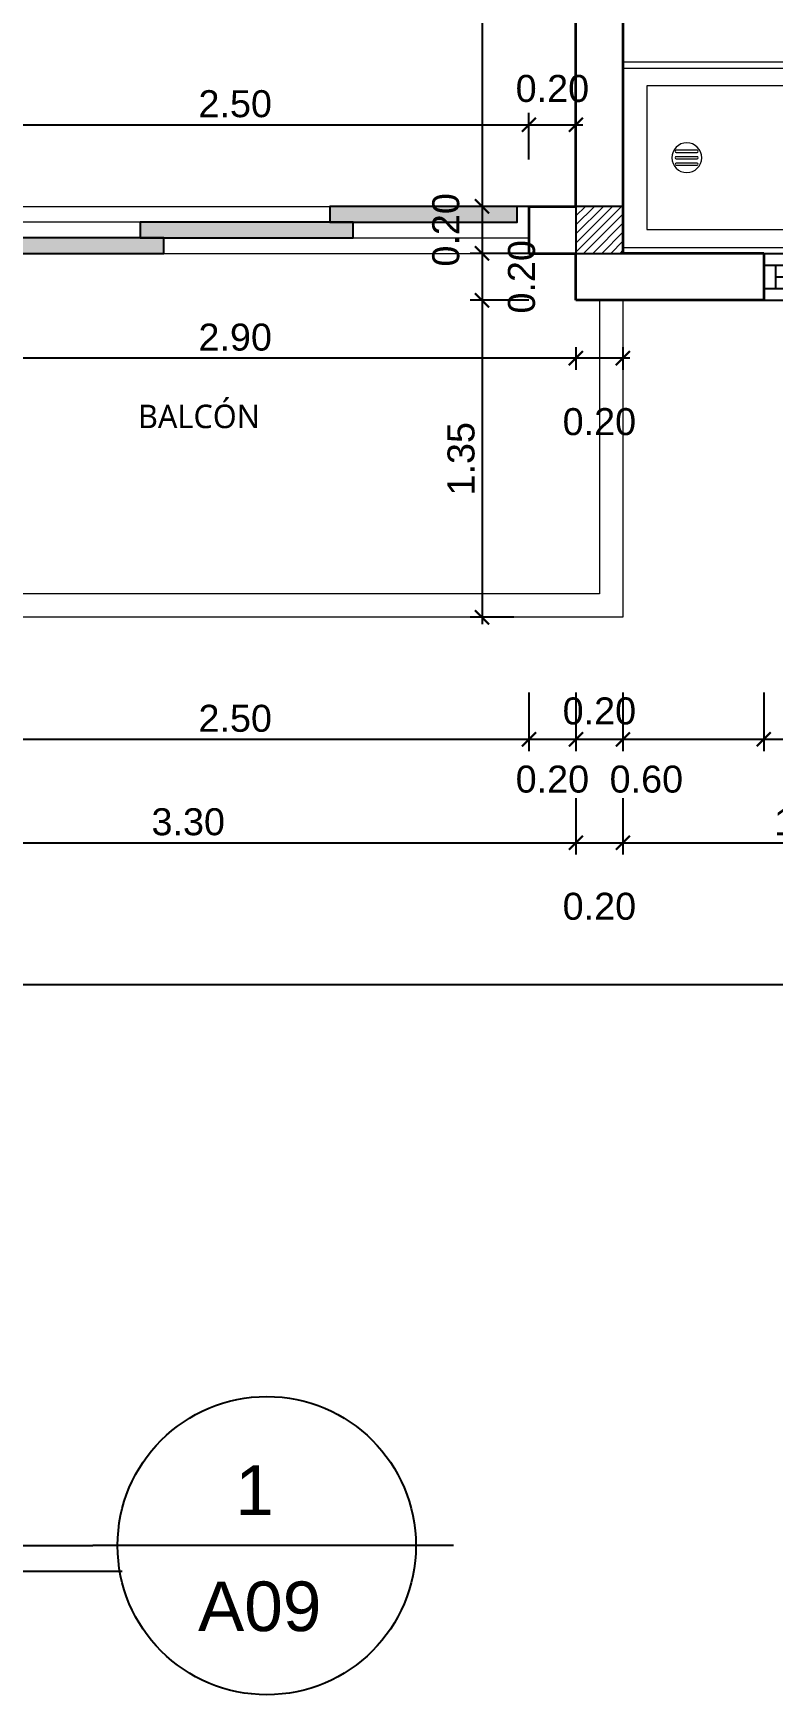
# Model space of a CAD drawing. Header units: feet. Extents: x -417 to 46, y -646 to -218.
# Drawn here: x -94.8 to -91.66, y -501.77 to -494.69 of the extents above; entities that cross this region are included whole.
import ezdxf
from ezdxf.enums import TextEntityAlignment as Align

# ---------------------------------------------------------------- set-up
doc = ezdxf.new("R2010")
doc.units = ezdxf.units.FT
doc.header["$MEASUREMENT"] = 0
for name, color, linetype, lineweight in [('A-WALL', 4, 'Continuous', 25), ('DIM-COTAS', 1, 'Continuous', 5), ('P-SANR-FIXT', 2, 'Continuous', 9), ('Piso', 8, 'Continuous', 9), ('TXT', 2, 'Continuous', 9)]:
    doc.layers.add(name, color=color, linetype=linetype, lineweight=lineweight)
for name, color, linetype in [('columna', 9, 'Continuous'), ('DIM', 10, 'Continuous'), ('PERT-VENT', 2, 'Continuous'), ('TEXXT', 8, 'Continuous')]:
    doc.layers.add(name, color=color, linetype=linetype)
doc.styles.add('ads', font='trebuc.ttf', dxfattribs={"height": 0.14})
doc.styles.add('DAMIAN', font='arial.ttf', dxfattribs={"height": 0.12})
doc.styles.get("Standard").update_dxf_attribs({"font": 'arial.ttf', "height": 0.115})
doc.dimstyles.new('KEILY', dxfattribs={"dimtxt": 0.115, "dimasz": 0.06, "dimexe": 0.05, "dimexo": 0.2, "dimgap": 0.03, "dimtad": 1, "dimzin": 1, "dimdsep": 46, "dimtxsty": 'Standard', "dimblk": 'ARCHTICK', "dimcen": 2.5, "dimdle": 0.03, "dimclrd": 256, "dimclre": 256, "dimclrt": 7, "dimadec": 0, "dimazin": 0, "dimtfac": 1, "dimtmove": 2, "dimatfit": 3, "dimfxl": 0.2, "dimfxlon": 1, "dimtolj": 1, "dimtzin": 1, "dimarcsym": 0})

# ---------------------------------------------------------------- blocks, each defined once
blk = doc.blocks.new('A$C45091238')
for points in [[(1.6527, 0.1333), (2.45, 0.1333), (2.45, 0.2), (1.6527, 0.2)], [(0.8455, 0.0667), (1.7527, 0.0667), (1.7527, 0.1333), (0.8455, 0.1333)], [(0.05, 0), (0.9455, 0), (0.9455, 0.0667), (0.05, 0.0667)]]:
    blk.add_hatch(color=256).paths.add_polyline_path(points)
at = {"layer": 'PERT-VENT', "extrusion": (-6.28888e-16, -1.94037e-15, -1)}
for points in [[(-1.6527, 0.1333), (-2.45, 0.1333), (-2.45, 0.2), (-1.6527, 0.2)], [(-0.8455, 0.0667), (-1.7527, 0.0667), (-1.7527, 0.1333), (-0.8455, 0.1333)], [(-0.05, 0), (-0.9455, 0), (-0.9455, 0.0667), (-0.05, 0.0667)]]:
    blk.add_lwpolyline(points, close=True, dxfattribs=at)
at = {"layer": 'Piso'}
for p, q in [((0, 0.2), (2.5, 0.2)), ((0, 0), (2.5, 0))]:
    blk.add_line(p, q, dxfattribs=at)
at = {"layer": 'Piso', "extrusion": (-6.28888e-16, -1.94037e-15, -1)}
for p, q in [((0.8955, 0.1333), (0, 0.1333)), ((1.7527, 0.0667), (2.5, 0.0667))]:
    blk.add_line(p, q, dxfattribs=at)
blk = doc.blocks.new('A$C24CF40E6')
at = {"layer": 'P-SANR-FIXT', "extrusion": (-2.36783e-12, 8.94772e-16, -1)}
for p, q in [((0, 0.8144), (1.6, 0.8144)), ((1.6, 0.789), (0, 0.789)), ((1.6, 0.8144), (1.6, 0.789)), ((1.6, 0.0254), (1.6, 0.789)), ((0.1016, 0.7128), (1.4984, 0.7128)), ((1.4984, 0.7128), (1.4984, 0.1016)), ((1.2834, 0.4389), (1.3726, 0.4389)), ((1.3726, 0.4301), (1.2834, 0.4301)), ((1.2834, 0.4116), (1.3726, 0.4116)), ((1.3726, 0.4028), (1.2834, 0.4028)), ((1.2834, 0.3843), (1.3726, 0.3843)), ((1.3726, 0.3755), (1.2834, 0.3755)), ((1.4984, 0.1016), (0.1016, 0.1016))]:
    blk.add_line(p, q, dxfattribs=at)
at = {"layer": 'P-SANR-FIXT', "extrusion": (2.36783e-12, 8.94772e-16, -1)}
for p, q in [((0, 0.8144), (0, 0.789)), ((0, 0.0254), (0, 0.789)), ((0.1016, 0.7128), (0.1016, 0.1016))]:
    blk.add_line(p, q, dxfattribs=at)
at = {"layer": 'P-SANR-FIXT', "extrusion": (-2.36783e-12, -8.94772e-16, -1)}
for p, q in [((1.6, 0.0254), (0, 0.0254)), ((0, 0), (1.6, 0)), ((1.6, 0), (1.6, 0.0254))]:
    blk.add_line(p, q, dxfattribs=at)
at = {"layer": 'P-SANR-FIXT', "extrusion": (2.36783e-12, -8.94772e-16, -1)}
blk.add_line((0, 0), (0, 0.0254), dxfattribs=at)
at = {"layer": 'P-SANR-FIXT', "extrusion": (-2.36783e-12, 8.94772e-16, -1)}
for centre, radius, start, end in [((-1.328, 0.4072), 0.0635, 0, 180), ((-1.328, 0.4072), 0.0635, 0, 180), ((-1.2834, 0.4345), 0.00444, 270, 90), ((-1.3726, 0.4345), 0.00444, 90, 270), ((-1.328, 0.4072), 0.0635, 180, 0), ((-1.328, 0.4072), 0.0635, 180, 0), ((-1.2834, 0.4072), 0.00444, 270, 90), ((-1.2834, 0.3799), 0.00444, 270, 90), ((-1.3726, 0.4072), 0.00444, 90, 270), ((-1.3726, 0.3799), 0.00444, 90, 270)]:
    blk.add_arc(centre, radius, start, end, dxfattribs=at)
blk = doc.blocks.new('_ArchTick')
at = {"layer": 'DIM-COTAS', "color": 0, "const_width": 0.15}
blk.add_lwpolyline([(-0.5, -0.5), (0.5, 0.5)], dxfattribs=at)
blk = doc.blocks.new('*D1492')
at = {"layer": 'Defpoints', "color": 0, "transparency": 16777216}
for p in [(-95.1954, -495.6275), (-92.6954, -495.6275), (-92.6954, -497.6972)]:
    blk.add_point(p, dxfattribs=at)
at = {"layer": 'DIM', "lineweight": -2, "transparency": 16777216}
for p, q in [((-95.1954, -497.4972), (-95.1954, -497.7472)), ((-92.6954, -497.4972), (-92.6954, -497.7472)), ((-95.2254, -497.6972), (-92.6654, -497.6972))]:
    blk.add_line(p, q, dxfattribs=at)
at = {"layer": 'DIM', "lineweight": -2, "transparency": 16777216, "xscale": 0.06, "yscale": 0.06, "zscale": 0.06, "rotation": 180}
blk.add_blockref('_ArchTick', (-95.1954, -497.6972), dxfattribs=at)
at = {"layer": 'DIM', "lineweight": -2, "transparency": 16777216, "xscale": 0.06, "yscale": 0.06, "zscale": 0.06}
blk.add_blockref('_ArchTick', (-92.6954, -497.6972), dxfattribs=at)
at = {"layer": 'DIM', "color": 7, "transparency": 16777216, "insert": (-93.9454, -497.6085), "char_height": 0.115, "attachment_point": 5}
blk.add_mtext('\\A1;2.50', dxfattribs=at)
blk = doc.blocks.new('*D1493')
at = {"layer": 'Defpoints', "color": 0, "transparency": 16777216}
for p in [(-92.6954, -495.6275), (-92.4954, -495.8275), (-92.4954, -497.6972)]:
    blk.add_point(p, dxfattribs=at)
at = {"layer": 'DIM', "lineweight": -2, "transparency": 16777216}
for p, q in [((-92.6954, -497.4972), (-92.6954, -497.7472)), ((-92.4954, -497.4972), (-92.4954, -497.7472)), ((-92.7254, -497.6972), (-92.4654, -497.6972))]:
    blk.add_line(p, q, dxfattribs=at)
at = {"layer": 'DIM', "lineweight": -2, "transparency": 16777216, "xscale": 0.06, "yscale": 0.06, "zscale": 0.06, "rotation": 180}
blk.add_blockref('_ArchTick', (-92.6954, -497.6972), dxfattribs=at)
at = {"layer": 'DIM', "lineweight": -2, "transparency": 16777216, "xscale": 0.06, "yscale": 0.06, "zscale": 0.06}
blk.add_blockref('_ArchTick', (-92.4954, -497.6972), dxfattribs=at)
at = {"layer": 'DIM', "color": 7, "transparency": 16777216, "insert": (-92.5954, -497.8675), "char_height": 0.115, "attachment_point": 5}
blk.add_mtext('\\A1;0.20', dxfattribs=at)
blk = doc.blocks.new('*D1494')
at = {"layer": 'Defpoints', "color": 0, "transparency": 16777216}
for p in [(-92.2954, -495.6275), (-92.4954, -495.8275), (-92.2954, -497.6972)]:
    blk.add_point(p, dxfattribs=at)
at = {"layer": 'DIM', "lineweight": -2, "transparency": 16777216}
for p, q in [((-92.4954, -497.4972), (-92.4954, -497.7472)), ((-92.2954, -497.4972), (-92.2954, -497.7472)), ((-92.5254, -497.6972), (-92.2654, -497.6972))]:
    blk.add_line(p, q, dxfattribs=at)
at = {"layer": 'DIM', "lineweight": -2, "transparency": 16777216, "xscale": 0.06, "yscale": 0.06, "zscale": 0.06, "rotation": 180}
blk.add_blockref('_ArchTick', (-92.4954, -497.6972), dxfattribs=at)
at = {"layer": 'DIM', "lineweight": -2, "transparency": 16777216, "xscale": 0.06, "yscale": 0.06, "zscale": 0.06}
blk.add_blockref('_ArchTick', (-92.2954, -497.6972), dxfattribs=at)
at = {"layer": 'DIM', "color": 7, "transparency": 16777216, "insert": (-92.3954, -497.5771), "char_height": 0.115, "attachment_point": 5}
blk.add_mtext('\\A1;0.20', dxfattribs=at)
blk = doc.blocks.new('*D1495')
at = {"layer": 'Defpoints', "color": 0, "transparency": 16777216}
for p in [(-92.2954, -495.6275), (-91.6954, -495.8275), (-91.6954, -497.6972)]:
    blk.add_point(p, dxfattribs=at)
at = {"layer": 'DIM', "lineweight": -2, "transparency": 16777216}
for p, q in [((-92.2954, -497.4972), (-92.2954, -497.7472)), ((-91.6954, -497.4972), (-91.6954, -497.7472)), ((-92.3254, -497.6972), (-91.6654, -497.6972))]:
    blk.add_line(p, q, dxfattribs=at)
at = {"layer": 'DIM', "lineweight": -2, "transparency": 16777216, "xscale": 0.06, "yscale": 0.06, "zscale": 0.06, "rotation": 180}
blk.add_blockref('_ArchTick', (-92.2954, -497.6972), dxfattribs=at)
at = {"layer": 'DIM', "lineweight": -2, "transparency": 16777216, "xscale": 0.06, "yscale": 0.06, "zscale": 0.06}
blk.add_blockref('_ArchTick', (-91.6954, -497.6972), dxfattribs=at)
at = {"layer": 'DIM', "color": 7, "transparency": 16777216, "insert": (-92.1954, -497.8675), "char_height": 0.115, "attachment_point": 5}
blk.add_mtext('\\A1;0.60', dxfattribs=at)
blk = doc.blocks.new('*D1496')
at = {"layer": 'Defpoints', "color": 0, "transparency": 16777216}
for p in [(-91.6954, -495.8275), (-90.8954, -495.8275), (-90.8954, -497.6972)]:
    blk.add_point(p, dxfattribs=at)
at = {"layer": 'DIM', "lineweight": -2, "transparency": 16777216}
for p, q in [((-91.6954, -497.4972), (-91.6954, -497.7472)), ((-90.8954, -497.4972), (-90.8954, -497.7472)), ((-91.7254, -497.6972), (-90.8654, -497.6972))]:
    blk.add_line(p, q, dxfattribs=at)
at = {"layer": 'DIM', "lineweight": -2, "transparency": 16777216, "xscale": 0.06, "yscale": 0.06, "zscale": 0.06, "rotation": 180}
blk.add_blockref('_ArchTick', (-91.6954, -497.6972), dxfattribs=at)
at = {"layer": 'DIM', "lineweight": -2, "transparency": 16777216, "xscale": 0.06, "yscale": 0.06, "zscale": 0.06}
blk.add_blockref('_ArchTick', (-90.8954, -497.6972), dxfattribs=at)
at = {"layer": 'DIM', "color": 7, "transparency": 16777216, "insert": (-91.2954, -497.6085), "char_height": 0.115, "attachment_point": 5}
blk.add_mtext('\\A1;0.80', dxfattribs=at)
blk = doc.blocks.new('*D1511')
at = {"layer": 'Defpoints', "color": 0, "transparency": 16777216}
for p in [(-95.7954, -497.7472), (-92.4954, -497.7472), (-92.4954, -498.1379)]:
    blk.add_point(p, dxfattribs=at)
at = {"layer": 'DIM', "lineweight": -2, "transparency": 16777216}
for p, q in [((-95.7954, -497.9472), (-95.7954, -498.1879)), ((-92.4954, -497.9472), (-92.4954, -498.1879)), ((-95.8254, -498.1379), (-92.4654, -498.1379))]:
    blk.add_line(p, q, dxfattribs=at)
at = {"layer": 'DIM', "lineweight": -2, "transparency": 16777216, "xscale": 0.06, "yscale": 0.06, "zscale": 0.06, "rotation": 180}
blk.add_blockref('_ArchTick', (-95.7954, -498.1379), dxfattribs=at)
at = {"layer": 'DIM', "lineweight": -2, "transparency": 16777216, "xscale": 0.06, "yscale": 0.06, "zscale": 0.06}
blk.add_blockref('_ArchTick', (-92.4954, -498.1379), dxfattribs=at)
at = {"layer": 'DIM', "color": 7, "transparency": 16777216, "insert": (-94.1454, -498.0491), "char_height": 0.115, "attachment_point": 5}
blk.add_mtext('\\A1;3.30', dxfattribs=at)
blk = doc.blocks.new('*D1512')
at = {"layer": 'Defpoints', "color": 0, "transparency": 16777216}
for p in [(-92.4954, -497.7472), (-92.2954, -497.7472), (-92.2954, -498.1379)]:
    blk.add_point(p, dxfattribs=at)
at = {"layer": 'DIM', "lineweight": -2, "transparency": 16777216}
for p, q in [((-92.4954, -497.9472), (-92.4954, -498.1879)), ((-92.2954, -497.9472), (-92.2954, -498.1879)), ((-92.5254, -498.1379), (-92.2654, -498.1379))]:
    blk.add_line(p, q, dxfattribs=at)
at = {"layer": 'DIM', "lineweight": -2, "transparency": 16777216, "xscale": 0.06, "yscale": 0.06, "zscale": 0.06, "rotation": 180}
blk.add_blockref('_ArchTick', (-92.4954, -498.1379), dxfattribs=at)
at = {"layer": 'DIM', "lineweight": -2, "transparency": 16777216, "xscale": 0.06, "yscale": 0.06, "zscale": 0.06}
blk.add_blockref('_ArchTick', (-92.2954, -498.1379), dxfattribs=at)
at = {"layer": 'DIM', "color": 7, "transparency": 16777216, "insert": (-92.3954, -498.409), "char_height": 0.115, "attachment_point": 5}
blk.add_mtext('\\A1;0.20', dxfattribs=at)
blk = doc.blocks.new('*D1513')
at = {"layer": 'Defpoints', "color": 0, "transparency": 16777216}
for p in [(-92.2954, -497.7472), (-90.6954, -497.7472), (-90.6954, -498.1379)]:
    blk.add_point(p, dxfattribs=at)
at = {"layer": 'DIM', "lineweight": -2, "transparency": 16777216}
for p, q in [((-92.2954, -497.9472), (-92.2954, -498.1879)), ((-90.6954, -497.9472), (-90.6954, -498.1879)), ((-92.3254, -498.1379), (-90.6654, -498.1379))]:
    blk.add_line(p, q, dxfattribs=at)
at = {"layer": 'DIM', "lineweight": -2, "transparency": 16777216, "xscale": 0.06, "yscale": 0.06, "zscale": 0.06, "rotation": 180}
blk.add_blockref('_ArchTick', (-92.2954, -498.1379), dxfattribs=at)
at = {"layer": 'DIM', "lineweight": -2, "transparency": 16777216, "xscale": 0.06, "yscale": 0.06, "zscale": 0.06}
blk.add_blockref('_ArchTick', (-90.6954, -498.1379), dxfattribs=at)
at = {"layer": 'DIM', "color": 7, "transparency": 16777216, "insert": (-91.4954, -498.0491), "char_height": 0.115, "attachment_point": 5}
blk.add_mtext('\\A1;1.60', dxfattribs=at)
blk = doc.blocks.new('*D1516')
at = {"layer": 'Defpoints', "color": 0, "transparency": 16777216}
for p in [(-108.3954, -497.7472), (-86.1954, -497.7472), (-108.3954, -498.7434)]:
    blk.add_point(p, dxfattribs=at)
at = {"layer": 'DIM', "lineweight": -2, "transparency": 16777216}
for p, q in [((-108.3954, -498.5434), (-108.3954, -498.7934)), ((-86.1954, -498.5434), (-86.1954, -498.7934)), ((-86.1654, -498.7434), (-108.4254, -498.7434))]:
    blk.add_line(p, q, dxfattribs=at)
at = {"layer": 'DIM', "lineweight": -2, "transparency": 16777216, "xscale": 0.06, "yscale": 0.06, "zscale": 0.06, "rotation": 180}
blk.add_blockref('_ArchTick', (-108.3954, -498.7434), dxfattribs=at)
at = {"layer": 'DIM', "lineweight": -2, "transparency": 16777216, "xscale": 0.06, "yscale": 0.06, "zscale": 0.06}
blk.add_blockref('_ArchTick', (-86.1954, -498.7434), dxfattribs=at)
at = {"layer": 'DIM', "color": 7, "transparency": 16777216, "insert": (-97.2954, -498.6547), "char_height": 0.115, "attachment_point": 5}
blk.add_mtext('\\A1;22.20', dxfattribs=at)
blk = doc.blocks.new('*D1704')
at = {"layer": 'Defpoints', "color": 0, "transparency": 16777216}
for p in [(-92.4954, -490.3275), (-92.8948, -495.4275), (-92.4954, -495.4275)]:
    blk.add_point(p, dxfattribs=at)
at = {"layer": 'DIM', "lineweight": -2, "transparency": 16777216}
for p, q in [((-92.8948, -490.2975), (-92.8948, -495.4575)), ((-92.6954, -490.3275), (-92.9448, -490.3275)), ((-92.6954, -495.4275), (-92.9448, -495.4275))]:
    blk.add_line(p, q, dxfattribs=at)
at = {"layer": 'DIM', "lineweight": -2, "transparency": 16777216, "xscale": 0.06, "yscale": 0.06, "zscale": 0.06}
for p, rotation in [((-92.8948, -490.3275), 90), ((-92.8948, -495.4275), 270)]:
    blk.add_blockref('_ArchTick', p, dxfattribs=dict(at, rotation=rotation))
at = {"layer": 'DIM', "color": 7, "transparency": 16777216, "insert": (-92.9836, -492.8775), "char_height": 0.115, "attachment_point": 5, "rotation": 90}
blk.add_mtext('\\A1;5.10', dxfattribs=at)
blk = doc.blocks.new('*D1705')
at = {"layer": 'Defpoints', "color": 0, "transparency": 16777216}
for p in [(-92.4954, -495.4275), (-92.8948, -495.6275), (-92.4954, -495.6275)]:
    blk.add_point(p, dxfattribs=at)
at = {"layer": 'DIM', "lineweight": -2, "transparency": 16777216}
for p, q in [((-92.8948, -495.3975), (-92.8948, -495.6575)), ((-92.6954, -495.4275), (-92.9448, -495.4275)), ((-92.6954, -495.6275), (-92.9448, -495.6275))]:
    blk.add_line(p, q, dxfattribs=at)
at = {"layer": 'DIM', "lineweight": -2, "transparency": 16777216, "xscale": 0.06, "yscale": 0.06, "zscale": 0.06}
for p, rotation in [((-92.8948, -495.4275), 90), ((-92.8948, -495.6275), 270)]:
    blk.add_blockref('_ArchTick', p, dxfattribs=dict(at, rotation=rotation))
at = {"layer": 'DIM', "color": 7, "transparency": 16777216, "insert": (-93.0486, -495.5275), "char_height": 0.115, "attachment_point": 5, "rotation": 90}
blk.add_mtext('\\A1;0.20', dxfattribs=at)
blk = doc.blocks.new('*D1706')
at = {"layer": 'Defpoints', "color": 0, "transparency": 16777216}
for p in [(-92.4954, -495.6275), (-92.8948, -495.8275), (-92.4954, -495.8275)]:
    blk.add_point(p, dxfattribs=at)
at = {"layer": 'DIM', "lineweight": -2, "transparency": 16777216}
for p, q in [((-92.6954, -495.6275), (-92.9448, -495.6275)), ((-92.8948, -495.5975), (-92.8948, -495.8575)), ((-92.6954, -495.8275), (-92.9448, -495.8275))]:
    blk.add_line(p, q, dxfattribs=at)
at = {"layer": 'DIM', "lineweight": -2, "transparency": 16777216, "xscale": 0.06, "yscale": 0.06, "zscale": 0.06}
for p, rotation in [((-92.8948, -495.6275), 90), ((-92.8948, -495.8275), 270)]:
    blk.add_blockref('_ArchTick', p, dxfattribs=dict(at, rotation=rotation))
at = {"layer": 'DIM', "color": 7, "transparency": 16777216, "insert": (-92.7262, -495.7275), "char_height": 0.115, "attachment_point": 5, "rotation": 90}
blk.add_mtext('\\A1;0.20', dxfattribs=at)
blk = doc.blocks.new('*D1707')
at = {"layer": 'Defpoints', "color": 0, "transparency": 16777216}
for p in [(-92.4954, -495.8275), (-92.8948, -497.1775), (-92.5599, -497.1775)]:
    blk.add_point(p, dxfattribs=at)
at = {"layer": 'DIM', "lineweight": -2, "transparency": 16777216}
for p, q in [((-92.6954, -495.8275), (-92.9448, -495.8275)), ((-92.8948, -495.7975), (-92.8948, -497.2075)), ((-92.7599, -497.1775), (-92.9448, -497.1775))]:
    blk.add_line(p, q, dxfattribs=at)
at = {"layer": 'DIM', "lineweight": -2, "transparency": 16777216, "xscale": 0.06, "yscale": 0.06, "zscale": 0.06}
for p, rotation in [((-92.8948, -495.8275), 90), ((-92.8948, -497.1775), 270)]:
    blk.add_blockref('_ArchTick', p, dxfattribs=dict(at, rotation=rotation))
at = {"layer": 'DIM', "color": 7, "transparency": 16777216, "insert": (-92.9836, -496.5025), "char_height": 0.115, "attachment_point": 5, "rotation": 90}
blk.add_mtext('\\A1;1.35', dxfattribs=at)
blk = doc.blocks.new('*D1731')
at = {"layer": 'Defpoints', "color": 0, "transparency": 16777216}
for p in [(-93.9954, -489.1275), (-95.3003, -495.4275), (-95.1099, -495.4275)]:
    blk.add_point(p, dxfattribs=at)
at = {"layer": 'DIM', "lineweight": -2, "transparency": 16777216}
for p, q in [((-95.1099, -489.0975), (-95.1099, -495.4575)), ((-94.9099, -489.1275), (-95.1599, -489.1275)), ((-95.1099, -495.4275), (-95.0599, -495.4275))]:
    blk.add_line(p, q, dxfattribs=at)
at = {"layer": 'DIM', "lineweight": -2, "transparency": 16777216, "xscale": 0.06, "yscale": 0.06, "zscale": 0.06}
for p, rotation in [((-95.1099, -489.1275), 90), ((-95.1099, -495.4275), 270)]:
    blk.add_blockref('_ArchTick', p, dxfattribs=dict(at, rotation=rotation))
at = {"layer": 'DIM', "color": 7, "transparency": 16777216, "insert": (-95.1986, -492.2775), "char_height": 0.115, "attachment_point": 5, "rotation": 90}
blk.add_mtext('\\A1;6.30', dxfattribs=at)
blk = doc.blocks.new('*D1745')
at = {"layer": 'Defpoints', "color": 0, "transparency": 16777216}
for p in [(-92.6954, -495.0797), (-95.1954, -495.4275), (-92.6954, -495.4275)]:
    blk.add_point(p, dxfattribs=at)
at = {"layer": 'DIM', "lineweight": -2, "transparency": 16777216}
for p, q in [((-95.1954, -495.2275), (-95.1954, -495.0297)), ((-92.6954, -495.2275), (-92.6954, -495.0297)), ((-95.2254, -495.0797), (-92.6654, -495.0797))]:
    blk.add_line(p, q, dxfattribs=at)
at = {"layer": 'DIM', "lineweight": -2, "transparency": 16777216, "xscale": 0.06, "yscale": 0.06, "zscale": 0.06, "rotation": 180}
blk.add_blockref('_ArchTick', (-95.1954, -495.0797), dxfattribs=at)
at = {"layer": 'DIM', "lineweight": -2, "transparency": 16777216, "xscale": 0.06, "yscale": 0.06, "zscale": 0.06}
blk.add_blockref('_ArchTick', (-92.6954, -495.0797), dxfattribs=at)
at = {"layer": 'DIM', "color": 7, "transparency": 16777216, "insert": (-93.9454, -494.991), "char_height": 0.115, "attachment_point": 5}
blk.add_mtext('\\A1;2.50', dxfattribs=at)
blk = doc.blocks.new('*D1746')
at = {"layer": 'Defpoints', "color": 0, "transparency": 16777216}
for p in [(-92.4954, -495.0797), (-92.6954, -495.4275), (-92.4954, -495.4275)]:
    blk.add_point(p, dxfattribs=at)
at = {"layer": 'DIM', "lineweight": -2, "transparency": 16777216}
for p, q in [((-92.6954, -495.2275), (-92.6954, -495.0297)), ((-92.4954, -495.2275), (-92.4954, -495.0297)), ((-92.7254, -495.0797), (-92.4654, -495.0797))]:
    blk.add_line(p, q, dxfattribs=at)
at = {"layer": 'DIM', "lineweight": -2, "transparency": 16777216, "xscale": 0.06, "yscale": 0.06, "zscale": 0.06, "rotation": 180}
blk.add_blockref('_ArchTick', (-92.6954, -495.0797), dxfattribs=at)
at = {"layer": 'DIM', "lineweight": -2, "transparency": 16777216, "xscale": 0.06, "yscale": 0.06, "zscale": 0.06}
blk.add_blockref('_ArchTick', (-92.4954, -495.0797), dxfattribs=at)
at = {"layer": 'DIM', "color": 7, "transparency": 16777216, "insert": (-92.5954, -494.926), "char_height": 0.115, "attachment_point": 5}
blk.add_mtext('\\A1;0.20', dxfattribs=at)
blk = doc.blocks.new('*D1753')
at = {"layer": 'Defpoints', "color": 0, "transparency": 16777216}
for p in [(-92.4954, -495.8275), (-92.2954, -495.8275), (-92.4954, -496.0738)]:
    blk.add_point(p, dxfattribs=at)
at = {"layer": 'DIM', "lineweight": -2, "transparency": 16777216}
for p, q in [((-92.4954, -496.0275), (-92.4954, -496.1238)), ((-92.2954, -496.0275), (-92.2954, -496.1238)), ((-92.2654, -496.0738), (-92.5254, -496.0738))]:
    blk.add_line(p, q, dxfattribs=at)
at = {"layer": 'DIM', "lineweight": -2, "transparency": 16777216, "xscale": 0.06, "yscale": 0.06, "zscale": 0.06, "rotation": 180}
blk.add_blockref('_ArchTick', (-92.4954, -496.0738), dxfattribs=at)
at = {"layer": 'DIM', "lineweight": -2, "transparency": 16777216, "xscale": 0.06, "yscale": 0.06, "zscale": 0.06}
blk.add_blockref('_ArchTick', (-92.2954, -496.0738), dxfattribs=at)
at = {"layer": 'DIM', "color": 7, "transparency": 16777216, "insert": (-92.3954, -496.345), "char_height": 0.115, "attachment_point": 5}
blk.add_mtext('\\A1;0.20', dxfattribs=at)
blk = doc.blocks.new('*D1750')
at = {"layer": 'Defpoints', "color": 0, "transparency": 16777216}
for p in [(-92.4954, -495.8275), (-95.3954, -496.0738), (-95.3954, -496.292)]:
    blk.add_point(p, dxfattribs=at)
at = {"layer": 'DIM', "lineweight": -2, "transparency": 16777216}
for p, q in [((-95.3954, -496.092), (-95.3954, -496.0238)), ((-92.4954, -496.0275), (-92.4954, -496.1238)), ((-92.4654, -496.0738), (-95.4254, -496.0738))]:
    blk.add_line(p, q, dxfattribs=at)
at = {"layer": 'DIM', "lineweight": -2, "transparency": 16777216, "xscale": 0.06, "yscale": 0.06, "zscale": 0.06, "rotation": 180}
blk.add_blockref('_ArchTick', (-95.3954, -496.0738), dxfattribs=at)
at = {"layer": 'DIM', "lineweight": -2, "transparency": 16777216, "xscale": 0.06, "yscale": 0.06, "zscale": 0.06}
blk.add_blockref('_ArchTick', (-92.4954, -496.0738), dxfattribs=at)
at = {"layer": 'DIM', "color": 7, "transparency": 16777216, "insert": (-93.9454, -495.9851), "char_height": 0.115, "attachment_point": 5}
blk.add_mtext('\\A1;2.90', dxfattribs=at)
blk = doc.blocks.new('A$C559373E3')
at = {"layer": 'PERT-VENT', "extrusion": (-1.27878e-17, -1.31713e-15, -1)}
for p, q in [((0, 0), (0, 0.8)), ((0.05, 0), (0.05, 0.8)), ((0.15, 0), (0.15, 0.8)), ((0.2, 0), (0.2, 0.8)), ((0.1, 0.4483), (0.1, 0.7462)), ((0.15, 0.4483), (0.05, 0.4483)), ((0.2, 0.4016), (0, 0.4016)), ((0.15, 0.3549), (0.05, 0.3549)), ((0.1, 0.0499), (0.1, 0.3549)), ((0.05, 0.0499), (0.15, 0.0499))]:
    blk.add_line(p, q, dxfattribs=at)
at = {"layer": 'PERT-VENT', "extrusion": (-1.27878e-17, 1.31713e-15, -1)}
blk.add_line((0.05, 0.7501), (0.15, 0.7501), dxfattribs=at)
blk = doc.blocks.new('A$C012446DC')
at = {"layer": 'Piso'}
h = blk.add_hatch(dxfattribs=at)
h.set_pattern_fill('ANSI31', color=256, scale=0.008571, angle=180)
h.set_pattern_definition([(225, (206536.064322, 1154820.960068), (0.0192434059784, -0.0192434059784), [])])
h.paths.add_polyline_path([(0, 0), (0.2, 0), (0.2, 0.2), (0, 0.2)])
at = {"layer": 'columna'}
blk.add_lwpolyline([(0.2, 0.2), (0, 0.2), (0, 0), (0.2, 0)], close=True, dxfattribs=at)
blk = doc.blocks.new('A$C791B5281')
blk.add_blockref('A$C012446DC', (9.8, 0, 1.2387))

msp = doc.modelspace()

# ---------------------------------------------------------------- linework, layer by layer
at = {"layer": 'A-WALL', "lineweight": 35, "extrusion": (-2.36659e-12, 8.94772e-16, -1)}
for p, q in [((-92.4954, -495.4275), (-92.4954, -490.3275)), ((-92.2954, -493.0817), (-92.2954, -495.6275)), ((-92.6954, -495.4275), (-92.4954, -495.4275)), ((-92.6954, -495.6275), (-92.4954, -495.6275)), ((-92.4954, -495.8275), (-92.4954, -495.6275)), ((-91.6954, -495.6275), (-92.2954, -495.6275)), ((-91.6954, -495.8275), (-92.4954, -495.8275))]:
    msp.add_line(p, q, dxfattribs=at)
at = {"layer": 'A-WALL', "lineweight": 35}
for p, q in [((-92.6954, -495.4275), (-92.6954, -495.6275)), ((-91.6954, -495.6275), (-91.6954, -495.8275))]:
    msp.add_line(p, q, dxfattribs=at)
at = {"layer": 'P-SANR-FIXT'}
for p, q in [((-92.3954, -495.8275), (-92.3954, -497.0775)), ((-92.2954, -495.8275), (-92.2954, -497.1775)), ((-92.3954, -497.0775), (-95.2954, -497.0775)), ((-92.2954, -497.1775), (-95.3954, -497.1775))]:
    msp.add_line(p, q, dxfattribs=at)
at = {"layer": 'TEXXT', "color": 4}
for p in [(-107.4949, -501.1314), (-93.0167, -501.1314)]:
    msp.add_line(p, (-94.5509, -501.1314), dxfattribs=at)
at = {"layer": 'TEXXT', "color": 3}
msp.add_line((-107.4949, -501.2405), (-94.4272, -501.2405), dxfattribs=at)
at = {"layer": 'TEXXT', "color": 4}
msp.add_circle((-93.8111, -501.1314), 0.635, dxfattribs=at)

# ---------------------------------------------------------------- block references
msp.add_blockref('A$C791B5281', (-102.2954, -495.6275, -1.2387))
at = {"xscale": -1}
msp.add_blockref('A$C24CF40E6', (-90.6954, -495.6275), dxfattribs=at)
at = {"rotation": 270}
msp.add_blockref('A$C559373E3', (-91.6954, -495.6275), dxfattribs=at)
at = {"layer": 'Piso'}
msp.add_blockref('A$C45091238', (-95.1954, -495.6275), dxfattribs=at)

# ---------------------------------------------------------------- texts
at = {"layer": 'TEXXT', "style": 'DAMIAN'}
for s, height, p in [('1', 0.2113, (-93.863, -501.0004)), ('A09', 0.21134, (-93.8411, -501.4954))]:
    msp.add_text(s, height=height, dxfattribs=at).set_placement(p, align=Align.CENTER)
at = {"layer": 'TXT', "insert": (-94.0996, -496.272), "char_height": 0.1, "width": 2.838, "attachment_point": 2, "style": 'ads'}
msp.add_mtext('BALCÓN', dxfattribs=at)

# ---------------------------------------------------------------- dimensions: what is measured, and where the dimension line sits
at = {"layer": 'DIM'}
for base, p1, p2, angle, picture, middle in [((-95.1099, -495.4275), (-93.9954, -489.1275), (-95.3003, -495.4275), 90, '*D1731', (-95.1986, -492.2775)), ((-92.8948, -495.4275), (-92.4954, -490.3275), (-92.4954, -495.4275), 90, '*D1704', (-92.9836, -492.8775)), ((-92.8948, -495.6275), (-92.4954, -495.4275), (-92.4954, -495.6275), 90, '*D1705', (-93.0486, -495.5275)), ((-95.3954, -496.0738), (-92.4954, -495.8275), (-95.3954, -496.292), 180, '*D1750', (-93.9454, -495.9851)), ((-92.8948, -497.1775), (-92.4954, -495.8275), (-92.5599, -497.1775), 90, '*D1707', (-92.9836, -496.5025)), ((-92.4954, -496.0738), (-92.2954, -495.8275), (-92.4954, -495.8275), 180, '*D1753', (-92.3954, -496.345))]:
    dim = msp.add_linear_dim(base=base, p1=p1, p2=p2, angle=angle, dimstyle='KEILY', dxfattribs=at)
    dim.commit()
    dim.dimension.update_dxf_attribs({"geometry": picture, "text_midpoint": middle})
for base, p1, p2, picture, middle in [((-92.6954, -495.0797), (-95.1954, -495.4275), (-92.6954, -495.4275), '*D1745', (-93.9454, -494.991)), ((-92.4954, -495.0797), (-92.6954, -495.4275), (-92.4954, -495.4275), '*D1746', (-92.5954, -494.926)), ((-92.6954, -497.6972), (-95.1954, -495.6275), (-92.6954, -495.6275), '*D1492', (-93.9454, -497.6085)), ((-90.8954, -497.6972), (-91.6954, -495.8275), (-90.8954, -495.8275), '*D1496', (-91.2954, -497.6085)), ((-108.3954, -498.7434), (-86.1954, -497.7472), (-108.3954, -497.7472), '*D1516', (-97.2954, -498.6547)), ((-92.4954, -498.1379), (-95.7954, -497.7472), (-92.4954, -497.7472), '*D1511', (-94.1454, -498.0491)), ((-92.2954, -498.1379), (-92.4954, -497.7472), (-92.2954, -497.7472), '*D1512', (-92.3954, -498.409)), ((-90.6954, -498.1379), (-92.2954, -497.7472), (-90.6954, -497.7472), '*D1513', (-91.4954, -498.0491))]:
    dim = msp.add_linear_dim(base=base, p1=p1, p2=p2, dimstyle='KEILY', dxfattribs=at)
    dim.commit()
    dim.dimension.update_dxf_attribs({"geometry": picture, "text_midpoint": middle})
dim = msp.add_linear_dim(base=(-92.8948, -495.8275), p1=(-92.4954, -495.6275), p2=(-92.4954, -495.8275), angle=90, dimstyle='KEILY', dxfattribs=at)
dim.commit()
dim.dimension.update_dxf_attribs({"geometry": '*D1706', "text_midpoint": (-92.7262, -495.7275), "dimtype": 160})
for base, p1, p2, picture, middle in [((-92.4954, -497.6972), (-92.6954, -495.6275), (-92.4954, -495.8275), '*D1493', (-92.5954, -497.8675)), ((-92.2954, -497.6972), (-92.4954, -495.8275), (-92.2954, -495.6275), '*D1494', (-92.3954, -497.5771)), ((-91.6954, -497.6972), (-92.2954, -495.6275), (-91.6954, -495.8275), '*D1495', (-92.1954, -497.8675))]:
    dim = msp.add_linear_dim(base=base, p1=p1, p2=p2, dimstyle='KEILY', dxfattribs=at)
    dim.commit()
    dim.dimension.update_dxf_attribs({"geometry": picture, "text_midpoint": middle, "dimtype": 160})

doc.saveas('drawing.dxf')
